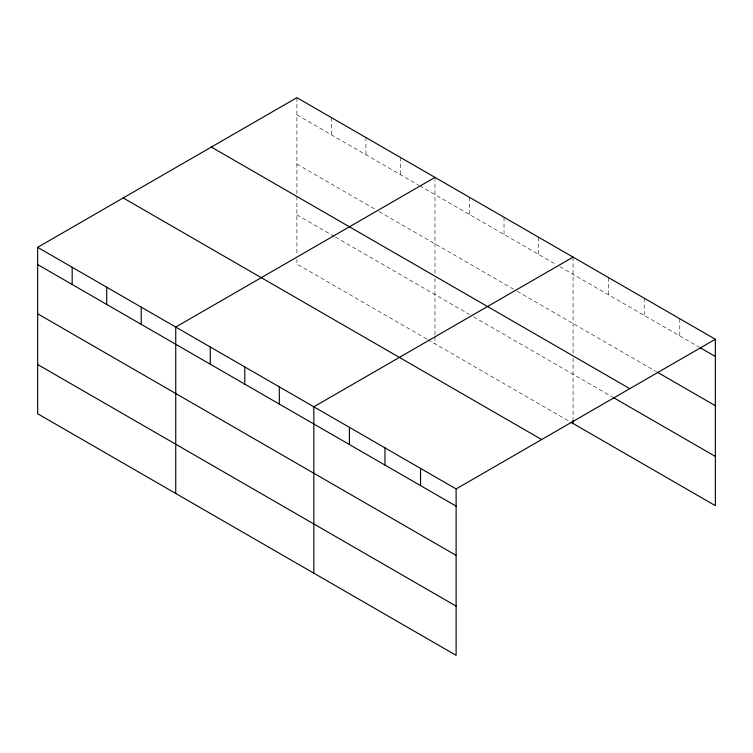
<?xml version="1.0" encoding="UTF-8"?>
<svg xmlns="http://www.w3.org/2000/svg" width="753" height="753" viewBox="0 0 753 753"><rect width="100%" height="100%" fill="white"/><g stroke="black" fill="none" stroke-linecap="round" stroke-linejoin="round"><path stroke-width="0.56" stroke-dasharray="3.77 2.82" d="M296.889 114.87L418.734 185.219M419.75 185.803L555.808 264.359M559.874 266.703L699.085 347.077M296.889 164.107L375.079 209.249M379.136 211.593L516.21 290.733M517.226 291.317L656.409 371.671M296.889 214.831L334.454 236.517M335.471 237.11L469.505 314.49M473.562 316.834L612.707 397.17M426.857 339.095L296.889 264.058L296.889 259.371M427.873 339.688L569.014 421.172M679.78 318.735L679.78 335.932M644.21 298.197L644.21 315.394M608.64 277.659L608.64 294.865M573.071 257.121L573.071 353.534M573.071 358.146L573.071 418.828M538.555 237.195L538.555 254.392M504.03 217.259L504.03 234.465M469.505 197.333L469.505 214.53M434.98 177.397L434.98 273.81M434.98 278.412L434.98 335.584M434.98 336.76L434.98 343.792M400.455 157.462L400.455 174.668M365.939 137.535L365.939 154.732M331.414 117.6L331.414 134.806M296.889 97.674L296.889 195.234M296.889 196.382L296.889 254.683"/><path stroke-width="1.13" d="M456.111 555.375L456.111 488.942L37.65 247.342L37.65 413.736L456.111 655.326L456.111 555.375L37.65 313.775M37.65 247.342L296.889 97.674L715.35 339.264L715.35 505.658L571.047 422.339M434.98 177.397L175.741 327.066L175.741 493.46M573.071 257.121L313.832 406.799L313.832 573.184M456.111 488.942L715.35 339.264M700.102 347.67L715.35 356.47M657.425 372.255L715.35 405.698M211.339 147.061L629.8 388.661M613.723 397.753L715.35 456.422M123.2 197.954L541.661 439.545M37.65 264.548L456.111 506.138M37.65 364.499L456.111 606.099M573.071 419.995L573.071 423.515M420.541 468.404L420.541 485.6M384.971 447.866L384.971 465.072M349.401 427.327L349.401 444.534M279.307 386.863L279.307 404.069M244.791 366.927L244.791 384.134M210.266 347.001L210.266 364.198M141.216 307.139L141.216 324.336M106.7 287.204L106.7 304.41M72.175 267.277L72.175 284.474"/></g></svg>
